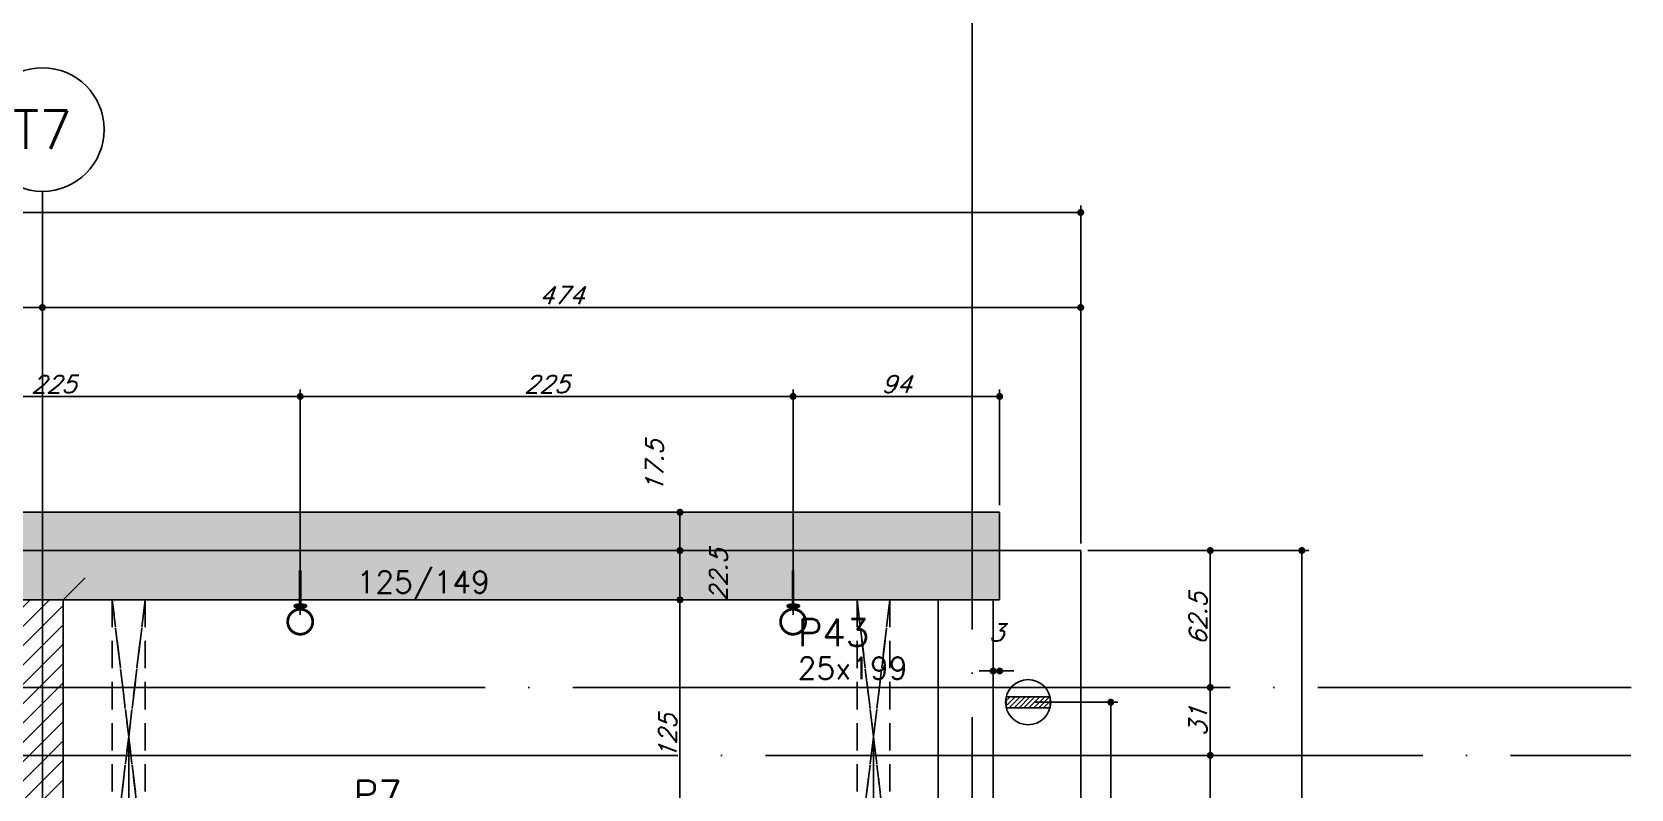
# Model space of a CAD drawing. Extents: x -5051 to 5519, y -2218 to 2282.
# Drawn here: x 2821 to 3551, y 1328 to 1674 of the extents above; entities that cross this region are included whole.
import ezdxf
from ezdxf.enums import TextEntityAlignment as Align

# ---------------------------------------------------------------- set-up
doc = ezdxf.new("R2010")
doc.units = 0
doc.header["$LTSCALE"] = 50
doc.header["$MEASUREMENT"] = 0
doc.linetypes.add('EIXO', pattern=[6.8, 6, -0.4, 0, -0.4])
doc.linetypes.add('HIDDEN', pattern=[0.375, 0.25, -0.125])
doc.layers.get('0').update_dxf_attribs({"linetype": 'CONTINUOUS'})
doc.layers.get('DEFPOINTS').update_dxf_attribs({"linetype": 'CONTINUOUS'})
for name, color, linetype in [('71', 6, 'CONTINUOUS'), ('F-ARM', 6, 'CONTINUOUS'), ('F-COTAS', 106, 'CONTINUOUS'), ('F-COTAS ANCORAGEM', 106, 'CONTINUOUS'), ('F-COTAS-FUROS VIGA', 50, 'CONTINUOUS'), ('F-DESNIVEL-8', 11, 'CONTINUOUS'), ('F-EIXO', 12, 'EIXO'), ('F-FURO-PAREDE', 2, 'HIDDEN'), ('F-GANCHOS', 4, 'CONTINUOUS'), ('F-LAJES', 3, 'CONTINUOUS'), ('F-PILARES-DIM', 172, 'CONTINUOUS'), ('F-PILARES-HACH', 174, 'CONTINUOUS'), ('F-PILARES-M', 170, 'CONTINUOUS'), ('F-PILARES-N', 170, 'CONTINUOUS'), ('F-PILARES-NASCE', 4, 'CONTINUOUS'), ('F-PILARES-NOME', 170, 'CONTINUOUS'), ('F-TEXTO', 6, 'CONTINUOUS'), ('F-VIGAS', 3, 'CONTINUOUS'), ('F-VIGAS-DIM', 2, 'CONTINUOUS')]:
    doc.layers.add(name, color=color, linetype=linetype)
doc.styles.add('CP-TEXT-INCL', font='simplex.shx', dxfattribs={"oblique": 20})
doc.styles.add('MCP', font='simplex.shx')
doc.styles.add('ROMANS', font='simplex.shx')
doc.dimstyles.new('CP-COTAS-50', dxfattribs={"dimscale": 0.64, "dimtxt": 12.5, "dimasz": 5, "dimexe": 5, "dimexo": 5, "dimgap": 2.5, "dimtad": 1, "dimdec": 1, "dimdsep": 46, "dimtxsty": 'CP-TEXT-INCL', "dimblk1": 'DOT', "dimblk2": 'DOT', "dimsah": 1, "dimcen": 9, "dimclrd": 256, "dimclre": 256, "dimclrt": 256, "dimadec": 0, "dimazin": 0, "dimtfac": 1, "dimtdec": 1, "dimtmove": 2, "dimatfit": 3, "dimldrblk": 'DOT', "dimfxl": 5, "dimtolj": 1, "dimarcsym": 0})

# ---------------------------------------------------------------- blocks, each defined once
blk = doc.blocks.new('*U217')
at = {"layer": 'F-EIXO'}
blk.add_line((0, 0), (0, -2408.39), dxfattribs=at)
at = {"layer": 'F-EIXO', "color": 2, "linetype": 'Continuous'}
blk.add_circle((0, 28.21), 28.21, dxfattribs=at)
at = {"layer": 'F-TEXTO', "style": 'ROMANS'}
blk.add_attdef('EIXO', text='', height=17.5, rotation=360, dxfattribs=at).set_placement((0, 28.21), align=Align.MIDDLE_CENTER)
blk = doc.blocks.new('*U3')
at = {"layer": 'F-EIXO'}
blk.add_line((0, 0), (7197, 0), dxfattribs=at)
at = {"layer": 'F-TEXTO', "style": 'ROMANS'}
blk.add_attdef('EIXO', text='', height=17.5, dxfattribs=at).set_placement((-28.2072, 0), align=Align.MIDDLE_CENTER)
blk = doc.blocks.new('*U4')
at = {"layer": 'F-EIXO'}
blk.add_line((0, 0), (7285, 0), dxfattribs=at)
at = {"layer": 'F-TEXTO', "style": 'ROMANS'}
blk.add_attdef('EIXO', text='', height=17.5, dxfattribs=at).set_placement((-28.2072, 0), align=Align.MIDDLE_CENTER)
blk = doc.blocks.new('*U205')
at = {"layer": 'F-EIXO'}
blk.add_line((0, 0), (0, -2508.39), dxfattribs=at)
at = {"layer": 'F-TEXTO', "style": 'ROMANS'}
blk.add_attdef('EIXO', text='', height=17.5, rotation=360, dxfattribs=at).set_placement((0, 28.21), align=Align.MIDDLE_CENTER)
blk = doc.blocks.new('_DOT')
at = {"color": 0, "linetype": 'ByBlock'}
blk.add_line((-0.5, 0), (-1, 0), dxfattribs=at)
at = {"color": 0, "linetype": 'ByBlock', "const_width": 0.5}
blk.add_lwpolyline([(-0.25, 0, 1), (0.25, 0, 1)], format="xyb", close=True, dxfattribs=at)
blk = doc.blocks.new('*D23')
at = {"layer": 'DEFPOINTS', "color": 0, "linetype": 'Continuous', "transparency": 16777216}
for p in [(3116.56, 1414.5), (3116.56, 1414.5), (3116.56, 1289.5)]:
    blk.add_point(p, dxfattribs=at)
at = {"layer": 'F-COTAS', "linetype": 'Continuous', "lineweight": -2, "transparency": 16777216}
blk.add_line((3116.56, 1292.7), (3116.56, 1411.3), dxfattribs=at)
at = {"layer": 'F-COTAS', "linetype": 'Continuous', "lineweight": -2, "transparency": 16777216, "xscale": 3.2, "yscale": 3.2, "zscale": 3.2}
for p, rotation in [((3116.56, 1414.5), 90), ((3116.56, 1289.5), 270)]:
    blk.add_blockref('_DOT', p, dxfattribs=dict(at, rotation=rotation))
at = {"layer": 'F-COTAS', "linetype": 'Continuous', "transparency": 16777216, "insert": (3110.96, 1352), "char_height": 8, "attachment_point": 5, "rotation": 90, "style": 'CP-TEXT-INCL'}
blk.add_mtext('\\A1;125', dxfattribs=at)
blk = doc.blocks.new('*D24')
at = {"layer": 'DEFPOINTS', "color": 0, "linetype": 'Continuous', "transparency": 16777216}
for p in [(3116.56, 1437), (3116.56, 1437), (3116.56, 1414.5)]:
    blk.add_point(p, dxfattribs=at)
at = {"layer": 'F-COTAS', "linetype": 'Continuous', "lineweight": -2, "transparency": 16777216}
blk.add_line((3116.56, 1417.7), (3116.56, 1433.8), dxfattribs=at)
at = {"layer": 'F-COTAS', "linetype": 'Continuous', "lineweight": -2, "transparency": 16777216, "xscale": 3.2, "yscale": 3.2, "zscale": 3.2}
for p, rotation in [((3116.56, 1437), 90), ((3116.56, 1414.5), 270)]:
    blk.add_blockref('_DOT', p, dxfattribs=dict(at, rotation=rotation))
at = {"layer": 'F-COTAS', "linetype": 'Continuous', "transparency": 16777216, "insert": (3134.16, 1425.75), "char_height": 8, "attachment_point": 5, "rotation": 90, "style": 'CP-TEXT-INCL'}
blk.add_mtext('\\A1;22.5', dxfattribs=at)
blk = doc.blocks.new('*D167')
at = {"layer": 'DEFPOINTS', "color": 0, "linetype": 'Continuous', "transparency": 16777216}
for p in [(3259.5, 1382.02), (3262.5, 1382.02), (3262.5, 1382.02)]:
    blk.add_point(p, dxfattribs=at)
at = {"layer": 'F-COTAS', "linetype": 'Continuous', "lineweight": -2, "transparency": 16777216}
for p, q in [((3256.3, 1382.02), (3253.1, 1382.02)), ((3259.5, 1382.02), (3262.5, 1382.02)), ((3265.7, 1382.02), (3268.9, 1382.02))]:
    blk.add_line(p, q, dxfattribs=at)
at = {"layer": 'F-COTAS', "linetype": 'Continuous', "lineweight": -2, "transparency": 16777216, "xscale": 3.2, "yscale": 3.2, "zscale": 3.2}
blk.add_blockref('_DOT', (3259.5, 1382.02), dxfattribs=at)
at = {"layer": 'F-COTAS', "linetype": 'Continuous', "lineweight": -2, "transparency": 16777216, "xscale": 3.2, "yscale": 3.2, "zscale": 3.2, "rotation": 180}
blk.add_blockref('_DOT', (3262.5, 1382.02), dxfattribs=at)
at = {"layer": 'F-COTAS', "linetype": 'Continuous', "transparency": 16777216, "insert": (3261, 1399.62), "char_height": 8, "attachment_point": 5, "style": 'CP-TEXT-INCL'}
blk.add_mtext('\\A1;3', dxfattribs=at)
blk = doc.blocks.new('*D175')
at = {"layer": 'DEFPOINTS', "color": 0, "linetype": 'Continuous', "transparency": 16777216}
for p in [(3108.19, 1454.5), (3116.56, 1454.5), (3108.19, 1437)]:
    blk.add_point(p, dxfattribs=at)
at = {"layer": 'F-COTAS', "linetype": 'Continuous', "lineweight": -2, "transparency": 16777216}
for p, q in [((3111.39, 1454.5), (3119.76, 1454.5)), ((3116.56, 1440.2), (3116.56, 1451.3)), ((3111.39, 1437), (3119.76, 1437))]:
    blk.add_line(p, q, dxfattribs=at)
at = {"layer": 'F-COTAS', "linetype": 'Continuous', "lineweight": -2, "transparency": 16777216, "xscale": 3.2, "yscale": 3.2, "zscale": 3.2}
for p, rotation in [((3116.56, 1454.5), 90), ((3116.56, 1437), 270)]:
    blk.add_blockref('_DOT', p, dxfattribs=dict(at, rotation=rotation))
at = {"layer": 'F-COTAS', "linetype": 'Continuous', "transparency": 16777216, "insert": (3104.91, 1475.46), "char_height": 8, "attachment_point": 5, "rotation": 90, "style": 'CP-TEXT-INCL'}
blk.add_mtext('\\A1;17.5', dxfattribs=at)
blk = doc.blocks.new('*D389')
at = {"layer": 'DEFPOINTS', "color": 0, "linetype": 'Continuous', "transparency": 16777216}
for p in [(3204.9, 1352), (3234.5, 1276.6), (3234.5, 1255.73)]:
    blk.add_point(p, dxfattribs=at)
at = {"layer": 'F-COTAS-FUROS VIGA', "linetype": 'Continuous', "lineweight": -2, "transparency": 16777216}
for p, q in [((3204.9, 1348.8), (3204.9, 1252.53)), ((3234.5, 1273.4), (3234.5, 1252.53)), ((3208.1, 1255.73), (3231.3, 1255.73))]:
    blk.add_line(p, q, dxfattribs=at)
at = {"layer": 'F-COTAS-FUROS VIGA', "linetype": 'Continuous', "lineweight": -2, "transparency": 16777216, "xscale": 3.2, "yscale": 3.2, "zscale": 3.2, "rotation": 180}
blk.add_blockref('_DOT', (3204.9, 1255.73), dxfattribs=at)
at = {"layer": 'F-COTAS-FUROS VIGA', "linetype": 'Continuous', "lineweight": -2, "transparency": 16777216, "xscale": 3.2, "yscale": 3.2, "zscale": 3.2}
blk.add_blockref('_DOT', (3234.5, 1255.73), dxfattribs=at)
at = {"layer": 'F-COTAS-FUROS VIGA', "linetype": 'Continuous', "transparency": 16777216, "insert": (3219.7, 1261.33), "char_height": 8, "attachment_point": 5, "style": 'CP-TEXT-INCL'}
blk.add_mtext('\\A1;30', dxfattribs=at)
blk = doc.blocks.new('*D390')
at = {"layer": 'DEFPOINTS', "color": 0, "linetype": 'Continuous', "transparency": 16777216}
for p in [(2864.9, 1352), (2835, 1272.25), (2835, 1255.73)]:
    blk.add_point(p, dxfattribs=at)
at = {"layer": 'F-COTAS-FUROS VIGA', "linetype": 'Continuous', "lineweight": -2, "transparency": 16777216}
for p, q in [((2864.9, 1348.8), (2864.9, 1252.53)), ((2835, 1269.05), (2835, 1252.53)), ((2861.7, 1255.73), (2838.2, 1255.73))]:
    blk.add_line(p, q, dxfattribs=at)
at = {"layer": 'F-COTAS-FUROS VIGA', "linetype": 'Continuous', "lineweight": -2, "transparency": 16777216, "xscale": 3.2, "yscale": 3.2, "zscale": 3.2, "rotation": 180}
blk.add_blockref('_DOT', (2835, 1255.73), dxfattribs=at)
at = {"layer": 'F-COTAS-FUROS VIGA', "linetype": 'Continuous', "lineweight": -2, "transparency": 16777216, "xscale": 3.2, "yscale": 3.2, "zscale": 3.2}
blk.add_blockref('_DOT', (2864.9, 1255.73), dxfattribs=at)
at = {"layer": 'F-COTAS-FUROS VIGA', "linetype": 'Continuous', "transparency": 16777216, "insert": (2849.95, 1261.33), "char_height": 8, "attachment_point": 5, "style": 'CP-TEXT-INCL'}
blk.add_mtext('\\A1;30', dxfattribs=at)
blk = doc.blocks.new('PONTO ANCORAGEM_EST')
at = {"layer": 'F-ARM'}
h = blk.add_hatch(dxfattribs=at)
h.set_pattern_fill('ANSI31', color=2, scale=0.5)
h.set_pattern_definition([(45, (0, 0), (-1.122532, 1.122532), [])])
h.paths.add_polyline_path([(-1159.55, 5937.09), (-1179.55, 5937.09), (-1179.55, 5932.09), (-1159.55, 5932.09)])
at = {"layer": 'F-ARM', "color": 3, "elevation": 0}
blk.add_lwpolyline([(-1179.55, 5932.09), (-1159.55, 5932.09), (-1159.55, 5937.09), (-1179.55, 5937.09)], close=True, dxfattribs=at)
at = {"layer": 'F-ARM', "color": 3}
blk.add_circle((-1169.55, 5934.59, 0), 10.31, dxfattribs=at)
blk = doc.blocks.new('PB-ANC_VISTA')
at = {"layer": 'F-GANCHOS'}
h = blk.add_hatch(color=256, dxfattribs=at)
edge = h.paths.add_edge_path()
edge.add_ellipse((0, 0.0049), major_axis=(-0.0142, 0), ratio=0.343552, start_angle=152.7965, end_angle=253.9579, ccw=False)
edge.add_spline(control_points=[(0.0126, 0.0027), (0.0118, 0.0035), (0.0109, 0.0039), (0.0094, 0.0046), (0.0089, 0.0048), (0.0084, 0.0049)], knot_values=[3.709013, 3.709013, 3.709013, 3.709013, 3.826962, 3.826962, 3.975536, 3.975536, 3.975536, 3.975536], degree=3, periodic=0)
edge.add_spline(control_points=[(0.0084, 0.0049), (0.0083, 0.005), (0.0082, 0.005), (0.0075, 0.0052), (0.0068, 0.0054), (0.0054, 0.0056), (0.0046, 0.0057), (0.0025, 0.006), (0.001, 0.006), (-0.0019, 0.006), (-0.0033, 0.0059), (-0.006, 0.0055), (-0.0072, 0.0053), (-0.0083, 0.005), (-0.0084, 0.0049), (-0.0084, 0.0049)], knot_values=[3.975536, 3.975536, 3.975536, 3.975536, 4.020815, 4.020815, 4.214669, 4.214669, 4.408523, 4.408523, 4.746248, 4.746248, 5.083972, 5.083972, 5.421697, 5.421697, 5.450325, 5.450325, 5.450325, 5.450325], degree=3, periodic=0)
edge.add_spline(control_points=[(-0.0084, 0.0049), (-0.009, 0.0047), (-0.0094, 0.0046), (-0.0101, 0.0043), (-0.0109, 0.004), (-0.0119, 0.0031), (-0.0123, 0.0028), (-0.0125, 0.0026)], knot_values=[5.450325, 5.450325, 5.450325, 5.450325, 5.63804, 5.63804, 5.767465, 5.767465, 5.83324, 5.83324, 5.83324, 5.83324], degree=3, periodic=0)
edge.add_ellipse((0, 0.0049), major_axis=(-0.0142, 0), ratio=0.343552, start_angle=286.0421, end_angle=388.2135, ccw=False)
edge.add_arc((0, 0.0406), 0.0312, 262.7795, 270)
edge.add_arc((0, 0.0406), 0.0312, 270, 277.2205)
edge = h.paths.add_edge_path()
edge.add_spline(control_points=[(-0.0084, 0.0049), (-0.0081, 0.0048), (-0.0077, 0.0047), (-0.0062, 0.0044), (-0.0049, 0.0042), (-0.0022, 0.0039), (-0.0008, 0.0039), (0.0023, 0.0039), (0.0039, 0.004), (0.0065, 0.0044), (0.0076, 0.0047), (0.0084, 0.0049)], knot_values=[0.872578, 0.872578, 0.872578, 0.872578, 0.983497, 0.983497, 1.300773, 1.300773, 1.618048, 1.618048, 1.991026, 1.991026, 2.268927, 2.268927, 2.268927, 2.268927], degree=3, periodic=0)
edge.add_spline(control_points=[(0.0084, 0.0049), (0.0089, 0.0048), (0.0094, 0.0046), (0.0109, 0.0039), (0.0118, 0.0035), (0.0126, 0.0027)], knot_values=[3.709013, 3.709013, 3.709013, 3.709013, 3.857587, 3.857587, 3.975536, 3.975536, 3.975536, 3.975536], degree=3, periodic=0)
edge.add_ellipse((0, 0.0049), major_axis=(-0.0142, 0), ratio=0.343552, start_angle=28.2135, end_angle=152.7965, ccw=False)
edge.add_spline(control_points=[(-0.0125, 0.0026), (-0.0123, 0.0028), (-0.0119, 0.0031), (-0.0109, 0.004), (-0.0101, 0.0043), (-0.0094, 0.0046), (-0.009, 0.0047), (-0.0084, 0.0049)], knot_values=[5.450325, 5.450325, 5.450325, 5.450325, 5.5161, 5.5161, 5.645525, 5.645525, 5.83324, 5.83324, 5.83324, 5.83324], degree=3, periodic=0)
blk.add_line((0.0031, 0.0093), (-0.0031, 0.0093), dxfattribs=at)
at = {"layer": 'F-GANCHOS', "const_width": 0.00625}
blk.add_lwpolyline([(-0.0005, 0.0121, -1), (-0.0005, 0.0683, -1)], format="xyb", close=True, dxfattribs=at)
blk.add_lwpolyline([(-0.0005, -0.0757), (-0.0005, 0.0098)], dxfattribs=at)
at = {"layer": 'F-GANCHOS'}
blk.add_ellipse((0, 0.0049), major_axis=(-0.0142, 0), ratio=0.343552, dxfattribs=at)
for points, knots in [([(0.0126, 0.0027), (0.0118, 0.0035), (0.0109, 0.0039), (0.0091, 0.0047), (0.0086, 0.0049), (0.0075, 0.0052), (0.0068, 0.0054), (0.0054, 0.0056), (0.0046, 0.0057), (0.0025, 0.006), (0.001, 0.006), (-0.0019, 0.006), (-0.0033, 0.0059), (-0.006, 0.0055), (-0.0072, 0.0053), (-0.0088, 0.0048), (-0.0094, 0.0046), (-0.0101, 0.0043), (-0.0109, 0.004), (-0.0119, 0.0031), (-0.0123, 0.0028), (-0.0125, 0.0026)], [3.709013, 3.709013, 3.709013, 3.709013, 3.826962, 3.826962, 4.020815, 4.020815, 4.214669, 4.214669, 4.408523, 4.408523, 4.746248, 4.746248, 5.083972, 5.083972, 5.421697, 5.421697, 5.63804, 5.63804, 5.767465, 5.767465, 5.83324, 5.83324, 5.83324, 5.83324]), ([(-0.0084, 0.0049), (-0.0081, 0.0048), (-0.0077, 0.0047), (-0.0062, 0.0044), (-0.0049, 0.0042), (-0.0022, 0.0039), (-0.0008, 0.0039), (0.0023, 0.0039), (0.0039, 0.004), (0.0065, 0.0044), (0.0076, 0.0047), (0.0084, 0.0049)], [0.872578, 0.872578, 0.872578, 0.872578, 0.983497, 0.983497, 1.300773, 1.300773, 1.618048, 1.618048, 1.991026, 1.991026, 2.268927, 2.268927, 2.268927, 2.268927])]:
    blk.add_open_spline(points, degree=3, knots=knots, dxfattribs=at)
blk = doc.blocks.new('*U408')
at = {"layer": 'F-GANCHOS', "xscale": 203.1746031736276, "yscale": 203.1746031736276, "zscale": 203.1746031736276}
blk.add_blockref('PB-ANC_VISTA', (6.25, 109.84), dxfattribs=at)
blk = doc.blocks.new('*D448')
at = {"layer": 'DEFPOINTS', "color": 0, "linetype": 'Continuous', "transparency": 16777216}
for p in [(3299.5, 1437), (3400.45, 1437), (3262.5, -555.5)]:
    blk.add_point(p, dxfattribs=at)
at = {"layer": 'F-COTAS', "linetype": 'Continuous', "lineweight": -2, "transparency": 16777216}
for p, q in [((3302.7, 1437), (3403.65, 1437)), ((3400.45, -552.3), (3400.45, 1433.8)), ((3265.7, -555.5), (3403.65, -555.5))]:
    blk.add_line(p, q, dxfattribs=at)
at = {"layer": 'F-COTAS', "linetype": 'Continuous', "lineweight": -2, "transparency": 16777216, "xscale": 3.2, "yscale": 3.2, "zscale": 3.2}
for p, rotation in [((3400.45, 1437), 90), ((3400.45, -555.5), 270)]:
    blk.add_blockref('_DOT', p, dxfattribs=dict(at, rotation=rotation))
at = {"layer": 'F-COTAS', "linetype": 'Continuous', "transparency": 16777216, "insert": (3394.85, 440.75), "char_height": 8, "attachment_point": 5, "rotation": 90, "style": 'CP-TEXT-INCL'}
blk.add_mtext('\\A1;1992.5', dxfattribs=at)
blk = doc.blocks.new('*D455')
at = {"layer": 'DEFPOINTS', "color": 0, "linetype": 'Continuous', "transparency": 16777216}
for p in [(3340.04, 1343.5), (3358.66, 1343.5), (3327.37, 874)]:
    blk.add_point(p, dxfattribs=at)
at = {"layer": 'F-COTAS', "linetype": 'Continuous', "lineweight": -2, "transparency": 16777216}
for p, q in [((3343.24, 1343.5), (3361.86, 1343.5)), ((3358.66, 877.2), (3358.66, 1340.3)), ((3330.57, 874), (3361.86, 874))]:
    blk.add_line(p, q, dxfattribs=at)
at = {"layer": 'F-COTAS', "linetype": 'Continuous', "lineweight": -2, "transparency": 16777216, "xscale": 3.2, "yscale": 3.2, "zscale": 3.2}
for p, rotation in [((3358.66, 1343.5), 90), ((3358.66, 874), 270)]:
    blk.add_blockref('_DOT', p, dxfattribs=dict(at, rotation=rotation))
at = {"layer": 'F-COTAS', "linetype": 'Continuous', "transparency": 16777216, "insert": (3353.06, 1108.75), "char_height": 8, "attachment_point": 5, "rotation": 90, "style": 'CP-TEXT-INCL'}
blk.add_mtext('\\A1;469.5', dxfattribs=at)
blk = doc.blocks.new('*D456')
at = {"layer": 'DEFPOINTS', "color": 0, "linetype": 'Continuous', "transparency": 16777216}
for p in [(3340.04, 1374.5), (3358.66, 1374.5), (3340.04, 1343.5)]:
    blk.add_point(p, dxfattribs=at)
at = {"layer": 'F-COTAS', "linetype": 'Continuous', "lineweight": -2, "transparency": 16777216}
for p, q in [((3343.24, 1374.5), (3361.86, 1374.5)), ((3358.66, 1346.7), (3358.66, 1371.3)), ((3343.24, 1343.5), (3361.86, 1343.5))]:
    blk.add_line(p, q, dxfattribs=at)
at = {"layer": 'F-COTAS', "linetype": 'Continuous', "lineweight": -2, "transparency": 16777216, "xscale": 3.2, "yscale": 3.2, "zscale": 3.2}
for p, rotation in [((3358.66, 1374.5), 90), ((3358.66, 1343.5), 270)]:
    blk.add_blockref('_DOT', p, dxfattribs=dict(at, rotation=rotation))
at = {"layer": 'F-COTAS', "linetype": 'Continuous', "transparency": 16777216, "insert": (3353.06, 1359), "char_height": 8, "attachment_point": 5, "rotation": 90, "style": 'CP-TEXT-INCL'}
blk.add_mtext('\\A1;31', dxfattribs=at)
blk = doc.blocks.new('*D457')
at = {"layer": 'DEFPOINTS', "color": 0, "linetype": 'Continuous', "transparency": 16777216}
for p in [(3299.5, 1437), (3358.66, 1437), (3340.04, 1374.5)]:
    blk.add_point(p, dxfattribs=at)
at = {"layer": 'F-COTAS', "linetype": 'Continuous', "lineweight": -2, "transparency": 16777216}
for p, q in [((3302.7, 1437), (3361.86, 1437)), ((3358.66, 1377.7), (3358.66, 1433.8)), ((3343.24, 1374.5), (3361.86, 1374.5))]:
    blk.add_line(p, q, dxfattribs=at)
at = {"layer": 'F-COTAS', "linetype": 'Continuous', "lineweight": -2, "transparency": 16777216, "xscale": 3.2, "yscale": 3.2, "zscale": 3.2}
for p, rotation in [((3358.66, 1437), 90), ((3358.66, 1374.5), 270)]:
    blk.add_blockref('_DOT', p, dxfattribs=dict(at, rotation=rotation))
at = {"layer": 'F-COTAS', "linetype": 'Continuous', "transparency": 16777216, "insert": (3353.06, 1405.75), "char_height": 8, "attachment_point": 5, "rotation": 90, "style": 'CP-TEXT-INCL'}
blk.add_mtext('\\A1;62.5', dxfattribs=at)
blk = doc.blocks.new('*D458')
at = {"layer": 'DEFPOINTS', "color": 0, "linetype": 'Continuous', "transparency": 16777216}
for p in [(3299.5, 1591.38), (-3549.5, 1454.5), (3299.5, 1437)]:
    blk.add_point(p, dxfattribs=at)
at = {"layer": 'F-COTAS', "linetype": 'Continuous', "lineweight": -2, "transparency": 16777216}
for p, q in [((-3549.5, 1457.7), (-3549.5, 1594.58)), ((-3546.3, 1591.38), (3296.3, 1591.38)), ((3299.5, 1440.2), (3299.5, 1594.58))]:
    blk.add_line(p, q, dxfattribs=at)
at = {"layer": 'F-COTAS', "linetype": 'Continuous', "lineweight": -2, "transparency": 16777216, "xscale": 3.2, "yscale": 3.2, "zscale": 3.2, "rotation": 180}
blk.add_blockref('_DOT', (-3549.5, 1591.38), dxfattribs=at)
at = {"layer": 'F-COTAS', "linetype": 'Continuous', "lineweight": -2, "transparency": 16777216, "xscale": 3.2, "yscale": 3.2, "zscale": 3.2}
blk.add_blockref('_DOT', (3299.5, 1591.38), dxfattribs=at)
at = {"layer": 'F-COTAS', "linetype": 'Continuous', "transparency": 16777216, "insert": (-125, 1596.98), "char_height": 8, "attachment_point": 5, "style": 'CP-TEXT-INCL'}
blk.add_mtext('\\A1;6849', dxfattribs=at)
blk = doc.blocks.new('*D459')
at = {"layer": 'DEFPOINTS', "color": 0, "linetype": 'Continuous', "transparency": 16777216}
for p in [(2825.5, 1547.98), (2825.5, 1508.97), (3299.5, 1437)]:
    blk.add_point(p, dxfattribs=at)
at = {"layer": 'F-COTAS', "linetype": 'Continuous', "lineweight": -2, "transparency": 16777216}
for p, q in [((2825.5, 1512.17), (2825.5, 1551.18)), ((3296.3, 1547.98), (2828.7, 1547.98)), ((3299.5, 1440.2), (3299.5, 1551.18))]:
    blk.add_line(p, q, dxfattribs=at)
at = {"layer": 'F-COTAS', "linetype": 'Continuous', "lineweight": -2, "transparency": 16777216, "xscale": 3.2, "yscale": 3.2, "zscale": 3.2, "rotation": 180}
blk.add_blockref('_DOT', (2825.5, 1547.98), dxfattribs=at)
at = {"layer": 'F-COTAS', "linetype": 'Continuous', "lineweight": -2, "transparency": 16777216, "xscale": 3.2, "yscale": 3.2, "zscale": 3.2}
blk.add_blockref('_DOT', (3299.5, 1547.98), dxfattribs=at)
at = {"layer": 'F-COTAS', "linetype": 'Continuous', "transparency": 16777216, "insert": (3062.5, 1553.58), "char_height": 8, "attachment_point": 5, "style": 'CP-TEXT-INCL'}
blk.add_mtext('\\A1;474', dxfattribs=at)
blk = doc.blocks.new('*D460')
at = {"layer": 'DEFPOINTS', "color": 0, "linetype": 'Continuous', "transparency": 16777216}
for p in [(2245.5, 1547.98), (2245.5, 1520.22), (2825.5, 1508.97)]:
    blk.add_point(p, dxfattribs=at)
at = {"layer": 'F-COTAS', "linetype": 'Continuous', "lineweight": -2, "transparency": 16777216}
for p, q in [((2245.5, 1523.42), (2245.5, 1551.18)), ((2822.3, 1547.98), (2248.7, 1547.98)), ((2825.5, 1512.17), (2825.5, 1551.18))]:
    blk.add_line(p, q, dxfattribs=at)
at = {"layer": 'F-COTAS', "linetype": 'Continuous', "lineweight": -2, "transparency": 16777216, "xscale": 3.2, "yscale": 3.2, "zscale": 3.2, "rotation": 180}
blk.add_blockref('_DOT', (2245.5, 1547.98), dxfattribs=at)
at = {"layer": 'F-COTAS', "linetype": 'Continuous', "lineweight": -2, "transparency": 16777216, "xscale": 3.2, "yscale": 3.2, "zscale": 3.2}
blk.add_blockref('_DOT', (2825.5, 1547.98), dxfattribs=at)
at = {"layer": 'F-COTAS', "linetype": 'Continuous', "transparency": 16777216, "insert": (2535.5, 1553.58), "char_height": 8, "attachment_point": 5, "style": 'CP-TEXT-INCL'}
blk.add_mtext('\\A1;580', dxfattribs=at)
blk = doc.blocks.new('*D507')
at = {"layer": 'DEFPOINTS', "color": 0, "linetype": 'Continuous', "transparency": 16777216}
for p in [(3275.5, 1367.78), (3313.22, 1367.78), (3275.5, 1153.78)]:
    blk.add_point(p, dxfattribs=at)
at = {"layer": 'F-COTAS ANCORAGEM', "linetype": 'Continuous', "lineweight": -2, "transparency": 16777216}
for p, q in [((3278.7, 1367.78), (3316.42, 1367.78)), ((3313.22, 1156.98), (3313.22, 1364.58)), ((3278.7, 1153.78), (3316.42, 1153.78))]:
    blk.add_line(p, q, dxfattribs=at)
at = {"layer": 'F-COTAS ANCORAGEM', "linetype": 'Continuous', "lineweight": -2, "transparency": 16777216, "xscale": 3.2, "yscale": 3.2, "zscale": 3.2}
for p, rotation in [((3313.22, 1367.78), 90), ((3313.22, 1153.78), 270)]:
    blk.add_blockref('_DOT', p, dxfattribs=dict(at, rotation=rotation))
at = {"layer": 'F-COTAS ANCORAGEM', "linetype": 'Continuous', "transparency": 16777216, "insert": (3307.62, 1260.78), "char_height": 8, "attachment_point": 5, "rotation": 90, "style": 'CP-TEXT-INCL'}
blk.add_mtext('\\A1;214', dxfattribs=at)
blk = doc.blocks.new('*D508')
at = {"layer": 'DEFPOINTS', "color": 0, "linetype": 'Continuous', "transparency": 16777216}
for p in [(3168.2, 1507.38), (3262.5, 1454.5), (3168.2, 1404.5)]:
    blk.add_point(p, dxfattribs=at)
at = {"layer": 'F-COTAS ANCORAGEM', "linetype": 'Continuous', "lineweight": -2, "transparency": 16777216}
for p, q in [((3168.2, 1407.7), (3168.2, 1510.58)), ((3259.3, 1507.38), (3171.4, 1507.38)), ((3262.5, 1457.7), (3262.5, 1510.58))]:
    blk.add_line(p, q, dxfattribs=at)
at = {"layer": 'F-COTAS ANCORAGEM', "linetype": 'Continuous', "lineweight": -2, "transparency": 16777216, "xscale": 3.2, "yscale": 3.2, "zscale": 3.2, "rotation": 180}
blk.add_blockref('_DOT', (3168.2, 1507.38), dxfattribs=at)
at = {"layer": 'F-COTAS ANCORAGEM', "linetype": 'Continuous', "lineweight": -2, "transparency": 16777216, "xscale": 3.2, "yscale": 3.2, "zscale": 3.2}
blk.add_blockref('_DOT', (3262.5, 1507.38), dxfattribs=at)
at = {"layer": 'F-COTAS ANCORAGEM', "linetype": 'Continuous', "transparency": 16777216, "insert": (3215.35, 1512.98), "char_height": 8, "attachment_point": 5, "style": 'CP-TEXT-INCL'}
blk.add_mtext('\\A1;94', dxfattribs=at)
blk = doc.blocks.new('*D509')
at = {"layer": 'DEFPOINTS', "color": 0, "linetype": 'Continuous', "transparency": 16777216}
for p in [(2943.2, 1507.38), (2943.2, 1404.5), (3168.2, 1404.5)]:
    blk.add_point(p, dxfattribs=at)
at = {"layer": 'F-COTAS ANCORAGEM', "linetype": 'Continuous', "lineweight": -2, "transparency": 16777216}
for p, q in [((2943.2, 1407.7), (2943.2, 1510.58)), ((3165, 1507.38), (2946.4, 1507.38)), ((3168.2, 1407.7), (3168.2, 1510.58))]:
    blk.add_line(p, q, dxfattribs=at)
at = {"layer": 'F-COTAS ANCORAGEM', "linetype": 'Continuous', "lineweight": -2, "transparency": 16777216, "xscale": 3.2, "yscale": 3.2, "zscale": 3.2, "rotation": 180}
blk.add_blockref('_DOT', (2943.2, 1507.38), dxfattribs=at)
at = {"layer": 'F-COTAS ANCORAGEM', "linetype": 'Continuous', "lineweight": -2, "transparency": 16777216, "xscale": 3.2, "yscale": 3.2, "zscale": 3.2}
blk.add_blockref('_DOT', (3168.2, 1507.38), dxfattribs=at)
at = {"layer": 'F-COTAS ANCORAGEM', "linetype": 'Continuous', "transparency": 16777216, "insert": (3055.7, 1512.98), "char_height": 8, "attachment_point": 5, "style": 'CP-TEXT-INCL'}
blk.add_mtext('\\A1;225', dxfattribs=at)
blk = doc.blocks.new('*D510')
at = {"layer": 'DEFPOINTS', "color": 0, "linetype": 'Continuous', "transparency": 16777216}
for p in [(2718.2, 1507.38), (2718.2, 1404.5), (2943.2, 1404.5)]:
    blk.add_point(p, dxfattribs=at)
at = {"layer": 'F-COTAS ANCORAGEM', "linetype": 'Continuous', "lineweight": -2, "transparency": 16777216}
for p, q in [((2718.2, 1407.7), (2718.2, 1510.58)), ((2940, 1507.38), (2721.4, 1507.38)), ((2943.2, 1407.7), (2943.2, 1510.58))]:
    blk.add_line(p, q, dxfattribs=at)
at = {"layer": 'F-COTAS ANCORAGEM', "linetype": 'Continuous', "lineweight": -2, "transparency": 16777216, "xscale": 3.2, "yscale": 3.2, "zscale": 3.2, "rotation": 180}
blk.add_blockref('_DOT', (2718.2, 1507.38), dxfattribs=at)
at = {"layer": 'F-COTAS ANCORAGEM', "linetype": 'Continuous', "lineweight": -2, "transparency": 16777216, "xscale": 3.2, "yscale": 3.2, "zscale": 3.2}
blk.add_blockref('_DOT', (2943.2, 1507.38), dxfattribs=at)
at = {"layer": 'F-COTAS ANCORAGEM', "linetype": 'Continuous', "transparency": 16777216, "insert": (2830.7, 1512.98), "char_height": 8, "attachment_point": 5, "style": 'CP-TEXT-INCL'}
blk.add_mtext('\\A1;225', dxfattribs=at)

msp = doc.modelspace()

# ---------------------------------------------------------------- hatches: boundary and pattern name
at = {"layer": 'F-PILARES-HACH', "linetype": 'Continuous'}
h = msp.add_hatch(dxfattribs=at)
h.set_pattern_fill('ANSI31', color=256, scale=50, style=0)
h.paths.add_polyline_path([(2816, 1287.5), (2835, 1287.5), (2835, 1414.5), (2816, 1414.5)], flags=16)

# ---------------------------------------------------------------- linework, layer by layer
at = {"layer": '71', "color": 2, "linetype": 'Continuous'}
for p, q in [((3262.5, 1437), (-1605.8, 1437)), ((3262.5, 1414.5), (3262.5, 1437)), ((-1605.8, 1414.5), (3262.5, 1414.5))]:
    msp.add_line(p, q, dxfattribs=at)
at = {"layer": 'F-DESNIVEL-8', "linetype": 'Continuous'}
for points in [[(3262.5, 1454.5), (-3509.5, 1454.5), (-3509.5, 1414.5)], [(3262.5, 1454.5), (-3509.5, 1414.5), (3262.5, 1454.5)], [(3262.5, 1454.5), (-3509.5, 1414.5), (-3300, 1414.5)], [(3262.5, 1454.5), (-3300, 1414.5), (3262.5, 1454.5)], [(3262.5, 1454.5), (-3300, 1414.5), (-2620, 1414.5)], [(3262.5, 1454.5), (-2620, 1414.5), (3262.5, 1454.5)], [(3262.5, 1454.5), (-2620, 1414.5), (-1937, 1414.5)], [(3262.5, 1454.5), (-1937, 1414.5), (3262.5, 1454.5)], [(3262.5, 1454.5), (-1937, 1414.5), (-1595.5, 1414.5)], [(3262.5, 1454.5), (-1595.5, 1414.5), (3262.5, 1454.5)], [(3262.5, 1454.5), (-1595.5, 1414.5), (-1239, 1414.5)], [(3262.5, 1454.5), (-1239, 1414.5), (3262.5, 1454.5)], [(3262.5, 1454.5), (-1239, 1414.5), (-1214, 1414.5)], [(3262.5, 1454.5), (-1214, 1414.5), (3262.5, 1454.5)], [(3262.5, 1454.5), (-1214, 1414.5), (-1090, 1414.5)], [(3262.5, 1454.5), (-1090, 1414.5), (3262.5, 1454.5)], [(3262.5, 1454.5), (-1090, 1414.5), (-884, 1414.5)], [(3262.5, 1454.5), (-884, 1414.5), (3262.5, 1454.5)], [(3262.5, 1454.5), (-884, 1414.5), (-562, 1414.5)], [(3262.5, 1454.5), (-562, 1414.5), (3262.5, 1454.5)], [(3262.5, 1454.5), (-562, 1414.5), (-537, 1414.5)], [(3262.5, 1454.5), (-537, 1414.5), (3262.5, 1454.5)], [(3262.5, 1454.5), (-537, 1414.5), (-318.5, 1414.5)], [(3262.5, 1454.5), (-318.5, 1414.5), (3262.5, 1454.5)], [(3262.5, 1454.5), (-318.5, 1414.5), (118.5, 1414.5)], [(3262.5, 1454.5), (118.5, 1414.5), (3262.5, 1454.5)], [(3262.5, 1454.5), (118.5, 1414.5), (142.5, 1414.5)], [(3262.5, 1454.5), (142.5, 1414.5), (3262.5, 1454.5)], [(3262.5, 1454.5), (142.5, 1414.5), (382.5, 1414.5)], [(3262.5, 1454.5), (382.5, 1414.5), (3262.5, 1454.5)], [(3262.5, 1454.5), (382.5, 1414.5), (590, 1414.5)], [(3262.5, 1454.5), (590, 1414.5), (3262.5, 1454.5)], [(3262.5, 1454.5), (590, 1414.5), (615, 1414.5)], [(3262.5, 1454.5), (615, 1414.5), (3262.5, 1454.5)], [(3262.5, 1454.5), (615, 1414.5), (1276, 1414.5)], [(3262.5, 1454.5), (1276, 1414.5), (3262.5, 1454.5)], [(3262.5, 1454.5), (1276, 1414.5), (1301, 1414.5)], [(3262.5, 1454.5), (1301, 1414.5), (3262.5, 1454.5)], [(3262.5, 1454.5), (1301, 1414.5), (2045.5, 1414.5)], [(3262.5, 1454.5), (2045.5, 1414.5), (3262.5, 1454.5)], [(3262.5, 1454.5), (2045.5, 1414.5), (2075.5, 1414.5)], [(3262.5, 1454.5), (2075.5, 1414.5), (3262.5, 1454.5)], [(3262.5, 1454.5), (2075.5, 1414.5), (2457, 1414.5)], [(3262.5, 1454.5), (2457, 1414.5), (3262.5, 1454.5)], [(3262.5, 1454.5), (2457, 1414.5), (2558, 1414.5)], [(3262.5, 1454.5), (2558, 1414.5), (3262.5, 1454.5)], [(3262.5, 1454.5), (2558, 1414.5), (2583, 1414.5)], [(3262.5, 1454.5), (2583, 1414.5), (3262.5, 1454.5)], [(3262.5, 1454.5), (2583, 1414.5), (2816, 1414.5)], [(3262.5, 1454.5), (2816, 1414.5), (3262.5, 1454.5)], [(3262.5, 1454.5), (2816, 1414.5), (2835, 1414.5)], [(3262.5, 1454.5), (2835, 1414.5), (3262.5, 1454.5)], [(3262.5, 1454.5), (2835, 1414.5), (3041, 1414.5)], [(3262.5, 1454.5), (3041, 1414.5), (3262.5, 1454.5)], [(3262.5, 1454.5), (3041, 1414.5), (3234.5, 1414.5)], [(3262.5, 1454.5), (3234.5, 1414.5), (3262.5, 1454.5)], [(3262.5, 1454.5), (3234.5, 1414.5), (3259.5, 1414.5)], [(3262.5, 1454.5), (3259.5, 1414.5), (3262.5, 1454.5)], [(3262.5, 1454.5), (3259.5, 1414.5), (3262.5, 1414.5)], [(3262.5, 1454.5), (3262.5, 1414.5), (3262.5, 1454.5)], [(3262.5, 1454.5), (3262.5, 1414.5), (3262.5, 1437)], [(3262.5, 1454.5), (3262.5, 1437), (3262.5, 1454.5)]]:
    msp.add_solid(points, dxfattribs=at)
at = {"layer": 'F-FURO-PAREDE'}
for points in [[(2864.9, 1352), (2857.4, 1289.5), (2872.4, 1289.5), (2864.9, 1352), (2872.4, 1289.5), (2872.4, 1414.5), (2864.9, 1352), (2872.4, 1414.5), (2857.4, 1414.5), (2864.9, 1352), (2857.4, 1414.5), (2857.4, 1289.5), (2864.9, 1352)], [(3204.9, 1352), (3197.4, 1289.5), (3212.4, 1289.5), (3204.9, 1352), (3212.4, 1289.5), (3212.4, 1414.5), (3204.9, 1352), (3212.4, 1414.5), (3197.4, 1414.5), (3204.9, 1352), (3197.4, 1414.5), (3197.4, 1289.5), (3204.9, 1352)]]:
    msp.add_lwpolyline(points, dxfattribs=at)
at = {"layer": 'F-LAJES', "linetype": 'Continuous'}
for p, q in [((-3550, 1454.5), (3262.5, 1454.5)), ((3262.5, 1454.5), (3262.5, 1414.5)), ((3299.5, 1437), (3262.5, 1437)), ((3299.5, -24), (3299.5, 1437)), ((3259.5, 1414.5), (3262.5, 1414.5))]:
    msp.add_line(p, q, dxfattribs=at)
at = {"layer": 'F-PILARES-M', "linetype": 'Continuous'}
msp.add_lwpolyline([(3234.5, 1215.5), (3259.5, 1215.5), (3259.5, 1414.5), (3234.5, 1414.5), (3234.5, 1215.5)], dxfattribs=at)
at = {"layer": 'F-PILARES-N', "linetype": 'Continuous'}
msp.add_lwpolyline([(2816, 1287.5), (2835, 1287.5), (2835, 1414.5), (2816, 1414.5), (2816, 1287.5)], dxfattribs=at)
at = {"layer": 'F-PILARES-NASCE', "linetype": 'Continuous'}
msp.add_line((2835, 1414.5), (2845, 1424.5), dxfattribs=at)
at = {"layer": 'F-VIGAS'}
for points in [[(3041, 1414.5), (2835, 1414.5)], [(3234.5, 1414.5), (3041, 1414.5)]]:
    msp.add_lwpolyline(points, dxfattribs=at)

# ---------------------------------------------------------------- block references
at = {"layer": 'F-ARM'}
msp.add_blockref('PONTO ANCORAGEM_EST', (4445.053, -4566.815, 0), dxfattribs=at)
at = {"layer": 'F-COTAS', "xscale": -1, "rotation": 180}
for p in [(2937.054, 1522.508), (3162.054, 1522.508)]:
    msp.add_blockref('*U408', p, dxfattribs=at)
at = {"layer": 'F-EIXO', "linetype": 'Continuous'}
for name, p in [('*U205', (3250, 1701.024)), ('*U4', (-3734.274, 1374.5)), ('*U3', (-3646.32, 1343.5))]:
    msp.add_blockref(name, p, dxfattribs=at)
msp.add_blockref('*U217', (2825.5, 1601.024), dxfattribs=at).add_auto_attribs({'EIXO': 'T7'})

# ---------------------------------------------------------------- texts
at = {"layer": 'F-PILARES-DIM', "linetype": 'Continuous', "style": 'MCP'}
msp.add_text('25x199', height=10, dxfattribs=at).set_placement((3170.3, 1378.281))
at = {"layer": 'F-PILARES-NOME', "linetype": 'Continuous', "style": 'MCP'}
for s, p in [('P43', (3170.3, 1393.281)), ('P7', (2967.534, 1319.574))]:
    msp.add_text(s, height=12.5, dxfattribs=at).set_placement(p)
at = {"layer": 'F-VIGAS-DIM', "linetype": 'Continuous', "style": 'MCP'}
msp.add_text('125/149', height=10, dxfattribs=at).set_placement((2968.914, 1417.625))

# ---------------------------------------------------------------- dimensions: what is measured, and where the dimension line sits
at = {"layer": 'F-COTAS', "linetype": 'Continuous'}
for base, p1, p2, picture, middle in [((3299.5, 1591.376), (-3549.5, 1454.5), (3299.5, 1437), '*D458', (-125, 1596.976)), ((2245.5, 1547.984), (2825.5, 1508.968), (2245.5, 1520.225), '*D460', (2535.5, 1553.584)), ((2825.5, 1547.984), (3299.5, 1437), (2825.5, 1508.968), '*D459', (3062.5, 1553.584))]:
    dim = msp.add_linear_dim(base=base, p1=p1, p2=p2, dimstyle='CP-COTAS-50', dxfattribs=at)
    dim.commit()
    dim.dimension.update_dxf_attribs({"geometry": picture, "text_midpoint": middle})
dim = msp.add_linear_dim(base=(3116.56, 1454.5), p1=(3108.189, 1437), p2=(3108.189, 1454.5), angle=90, dimstyle='CP-COTAS-50', dxfattribs=at)
dim.commit()
dim.dimension.update_dxf_attribs({"geometry": '*D175', "text_midpoint": (3104.913, 1475.462), "dimtype": 160})
for base, p1, p2, angle, picture, middle in [((3116.56, 1437), (3116.56, 1414.5), (3116.56, 1437), 270, '*D24', (3134.16, 1425.75)), ((3400.453, 1437), (3262.5, -555.5), (3299.5, 1437), 90, '*D448', (3394.853, 440.75)), ((3358.66, 1437), (3340.045, 1374.5), (3299.5, 1437), 90, '*D457', (3353.06, 1405.75)), ((3116.56, 1414.5), (3116.56, 1289.5), (3116.56, 1414.5), 270, '*D23', (3110.96, 1352)), ((3262.5, 1382.021), (3259.5, 1382.021), (3262.5, 1382.021), 180, '*D167', (3261, 1399.621)), ((3358.66, 1374.5), (3340.045, 1343.5), (3340.045, 1374.5), 90, '*D456', (3353.06, 1359)), ((3358.66, 1343.5), (3327.373, 874), (3340.045, 1343.5), 90, '*D455', (3353.06, 1108.75))]:
    dim = msp.add_linear_dim(base=base, p1=p1, p2=p2, angle=angle, dimstyle='CP-COTAS-50', dxfattribs=at)
    dim.commit()
    dim.dimension.update_dxf_attribs({"geometry": picture, "text_midpoint": middle})
at = {"layer": 'F-COTAS ANCORAGEM', "linetype": 'Continuous'}
for base, p1, p2, picture, middle in [((2718.2, 1507.384), (2943.2, 1404.5), (2718.2, 1404.5), '*D510', (2830.7, 1512.984)), ((2943.2, 1507.384), (3168.2, 1404.5), (2943.2, 1404.5), '*D509', (3055.7, 1512.984)), ((3168.2, 1507.384), (3262.5, 1454.5), (3168.2, 1404.5), '*D508', (3215.35, 1512.984))]:
    dim = msp.add_linear_dim(base=base, p1=p1, p2=p2, dimstyle='CP-COTAS-50', override={"dimdec": 0, "dimfxl": 7.5}, dxfattribs=at)
    dim.commit()
    dim.dimension.update_dxf_attribs({"geometry": picture, "text_midpoint": middle})
dim = msp.add_linear_dim(base=(3313.216, 1367.78), p1=(3275.5, 1153.78), p2=(3275.5, 1367.78), angle=90, dimstyle='CP-COTAS-50', override={"dimdec": 0, "dimfxl": 7.5}, dxfattribs=at)
dim.commit()
dim.dimension.update_dxf_attribs({"geometry": '*D507', "text_midpoint": (3307.616, 1260.78)})
at = {"layer": 'F-COTAS-FUROS VIGA', "linetype": 'Continuous'}
for base, p1, p2, picture, middle in [((2835, 1255.728), (2864.9, 1352), (2835, 1272.25), '*D390', (2849.95, 1261.328)), ((3234.5, 1255.728), (3204.9, 1352), (3234.5, 1276.596), '*D389', (3219.7, 1261.328))]:
    dim = msp.add_linear_dim(base=base, p1=p1, p2=p2, dimstyle='CP-COTAS-50', override={"dimdec": 0, "dimfxl": 7.5}, dxfattribs=at)
    dim.commit()
    dim.dimension.update_dxf_attribs({"geometry": picture, "text_midpoint": middle})

doc.saveas('drawing.dxf')
